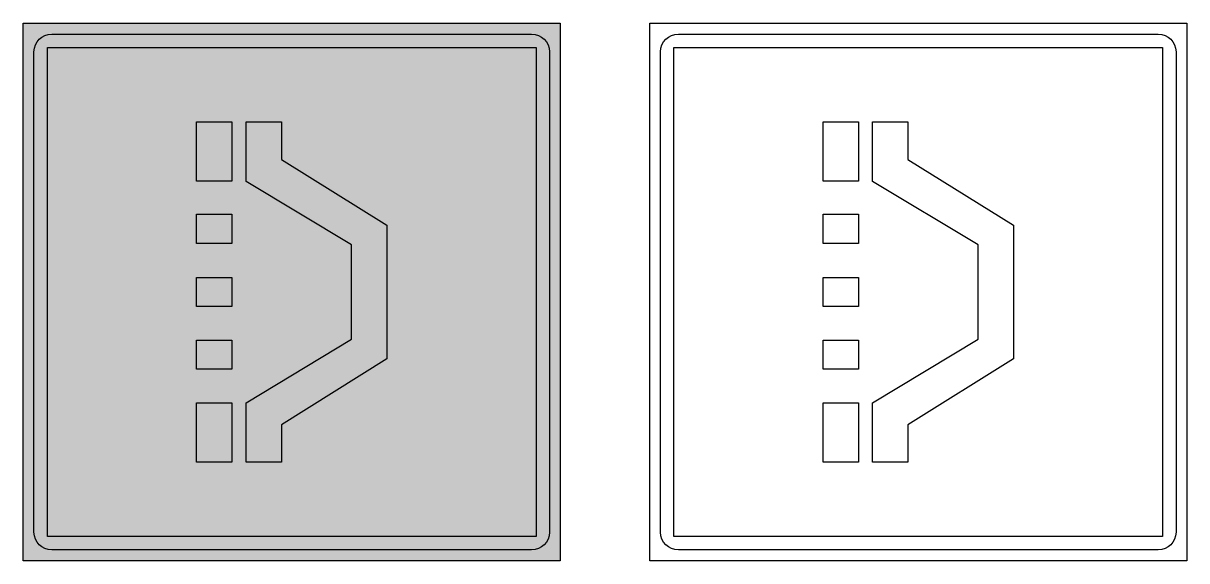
# Model space of a CAD drawing. Extents: x 0 to 1300, y 0 to 600.
import ezdxf

# ---------------------------------------------------------------- set-up
doc = ezdxf.new("R2010")
doc.units = 0
doc.header["$MEASUREMENT"] = 0

msp = doc.modelspace()

# ---------------------------------------------------------------- hatches: boundary and pattern name
h = msp.add_hatch(color=30)
h.paths.add_polyline_path([(0.000106812, 0.000106812), (0.000106812, 600), (600, 600), (600, 0.000106812)])
edge = h.paths.add_edge_path(flags=16)
edge.add_line((31.9618, 588.02), (568.038, 588.02))
edge.add_arc((568.019061450247, 568.019061450247), 20.00094751604685, 0.05425238640430052, 89.9457476135957, ccw=False)
edge.add_line((588.02, 568.038), (588.02, 31.96190000000001))
edge.add_arc((568.0192117345812, 31.98098854975296), 20.00079737437601, 270.0538222777343, 359.94531750492587, ccw=False)
edge.add_line((568.038, 11.9802), (31.96069999999997, 11.9802))
edge.add_arc((31.97997900474582, 31.97997900474582), 19.99978829684694, 180.0552308734384, 269.94476912656154, ccw=False)
edge.add_line((11.9802, 31.9607), (11.9802, 568.038))
edge.add_arc((31.9806308497249, 568.0195695232277), 20.00043934160202, 90.0539452336451, 179.9472017256779, ccw=False)
h.paths.add_polyline_path([(26.9989, 27.0002), (26.9989, 573), (573, 573), (573, 27.0002)], flags=0)
h.paths.add_polyline_path([(248.996, 110), (248.996, 176.316), (366.798, 247.246), (366.798, 300.071), (366.798, 352.621), (248.996, 423.551), (248.996, 490), (288.484, 490), (288.484, 448.014), (406.286, 374.625), (406.286, 299.796), (406.286, 225.241), (288.484, 151.853), (288.484, 110)], flags=0)
h.paths.add_polyline_path([(193.714, 110), (193.714, 176.314), (233.202, 176.314), (233.202, 110)], flags=0)
h.paths.add_polyline_path([(233.202, 490), (233.202, 423.686), (193.714, 423.686), (193.714, 490)], flags=0)
h.paths.add_polyline_path([(193.714, 354.299), (193.714, 386.877), (233.202, 386.877), (233.202, 354.299)], flags=0)
h.paths.add_polyline_path([(193.714, 283.645), (193.714, 316.222), (233.202, 316.222), (233.202, 283.645)], flags=0)
h.paths.add_polyline_path([(193.714, 213.744), (193.714, 246.321), (233.202, 246.321), (233.202, 213.744)], flags=0)
at = {"true_color": 0x000000}
h = msp.add_hatch(color=18, dxfattribs=at)
edge = h.paths.add_edge_path()
edge.add_line((31.9618, 588.02), (568.038, 588.02))
edge.add_arc((568.019061450247, 568.019061450247), 20.00094751604685, 0.05425238640430052, 89.9457476135957, ccw=False)
edge.add_line((588.02, 568.038), (588.02, 31.96190000000001))
edge.add_arc((568.0192117345812, 31.98098854975296), 20.00079737437601, 270.0538222777343, 359.94531750492587, ccw=False)
edge.add_line((568.038, 11.9802), (31.96069999999997, 11.9802))
edge.add_arc((31.97997900474582, 31.97997900474582), 19.99978829684694, 180.0552308734384, 269.94476912656154, ccw=False)
edge.add_line((11.9802, 31.9607), (11.9802, 568.038))
edge.add_arc((31.9806308497249, 568.0195695232277), 20.00043934160202, 90.0539452336451, 179.9472017256779, ccw=False)
h.paths.add_polyline_path([(26.9989, 27.0002), (26.9989, 573), (573, 573), (573, 27.0002)], flags=16)
h.paths.add_polyline_path([(248.996, 110), (248.996, 176.316), (366.798, 247.246), (366.798, 300.071), (366.798, 352.621), (248.996, 423.551), (248.996, 490), (288.484, 490), (288.484, 448.014), (406.286, 374.625), (406.286, 299.796), (406.286, 225.241), (288.484, 151.853), (288.484, 110)], flags=0)
h.paths.add_polyline_path([(193.714, 110), (193.714, 176.314), (233.202, 176.314), (233.202, 110)], flags=0)
h.paths.add_polyline_path([(233.202, 490), (233.202, 423.686), (193.714, 423.686), (193.714, 490)], flags=0)
h.paths.add_polyline_path([(193.714, 354.299), (193.714, 386.877), (233.202, 386.877), (233.202, 354.299)], flags=0)
h.paths.add_polyline_path([(193.714, 283.645), (193.714, 316.222), (233.202, 316.222), (233.202, 283.645)], flags=0)
h.paths.add_polyline_path([(193.714, 213.744), (193.714, 246.321), (233.202, 246.321), (233.202, 213.744)], flags=0)

# ---------------------------------------------------------------- linework, layer by layer
at = {"color": 30}
for points in [[(0.000106812, 0.000106812), (0.000106812, 600), (600, 600), (600, 0.000106812)], [(26.9989, 27.0002), (26.9989, 573), (573, 573), (573, 27.0002)], [(233.202, 490), (233.202, 423.686), (193.714, 423.686), (193.714, 490)], [(248.996, 110), (248.996, 176.316), (366.798, 247.246), (366.798, 300.071), (366.798, 352.621), (248.996, 423.551), (248.996, 490), (288.484, 490), (288.484, 448.014), (406.286, 374.625), (406.286, 299.796), (406.286, 225.241), (288.484, 151.853), (288.484, 110)], [(193.714, 354.299), (193.714, 386.877), (233.202, 386.877), (233.202, 354.299)], [(193.714, 283.645), (193.714, 316.222), (233.202, 316.222), (233.202, 283.645)], [(193.714, 213.744), (193.714, 246.321), (233.202, 246.321), (233.202, 213.744)], [(193.714, 110), (193.714, 176.314), (233.202, 176.314), (233.202, 110)]]:
    msp.add_lwpolyline(points, close=True, dxfattribs=at)
for points in [[(700.0001068119999, 0.000106812), (700.0001068119999, 600), (1300, 600), (1300, 0.000106812)], [(726.9988999999999, 27.0002), (726.9988999999999, 573), (1273, 573), (1273, 27.0002)], [(933.2019999999999, 490), (933.2019999999999, 423.686), (893.7139999999999, 423.686), (893.7139999999999, 490)], [(948.9959999999999, 110), (948.9959999999999, 176.316), (1066.798, 247.246), (1066.798, 300.071), (1066.798, 352.621), (948.9959999999999, 423.551), (948.9959999999999, 490), (988.4839999999999, 490), (988.4839999999999, 448.014), (1106.286, 374.625), (1106.286, 299.796), (1106.286, 225.241), (988.4839999999999, 151.853), (988.4839999999999, 110)], [(893.7139999999999, 354.299), (893.7139999999999, 386.877), (933.2019999999999, 386.877), (933.2019999999999, 354.299)], [(893.7139999999999, 283.645), (893.7139999999999, 316.222), (933.2019999999999, 316.222), (933.2019999999999, 283.645)], [(893.7139999999999, 213.744), (893.7139999999999, 246.321), (933.2019999999999, 246.321), (933.2019999999999, 213.744)], [(893.7139999999999, 110), (893.7139999999999, 176.314), (933.2019999999999, 176.314), (933.2019999999999, 110)]]:
    msp.add_lwpolyline(points, close=True)
msp.add_lwpolyline([(31.9618, 588.02), (568.038, 588.02, -0.413659), (588.02, 568.038), (588.02, 31.9619, -0.413659), (568.038, 11.9802), (31.9607, 11.9802, -0.413649), (11.9802, 31.9607), (11.9802, 568.038, -0.413668)], format="xyb", close=True, dxfattribs=at)
msp.add_lwpolyline([(731.9617999999999, 588.02), (1268.038, 588.02, -0.413659), (1288.02, 568.038), (1288.02, 31.9619, -0.413659), (1268.038, 11.9802), (731.9606999999999, 11.9802, -0.413649), (711.9801999999999, 31.9607), (711.9801999999999, 568.038, -0.413668)], format="xyb", close=True)

doc.saveas('drawing.dxf')
